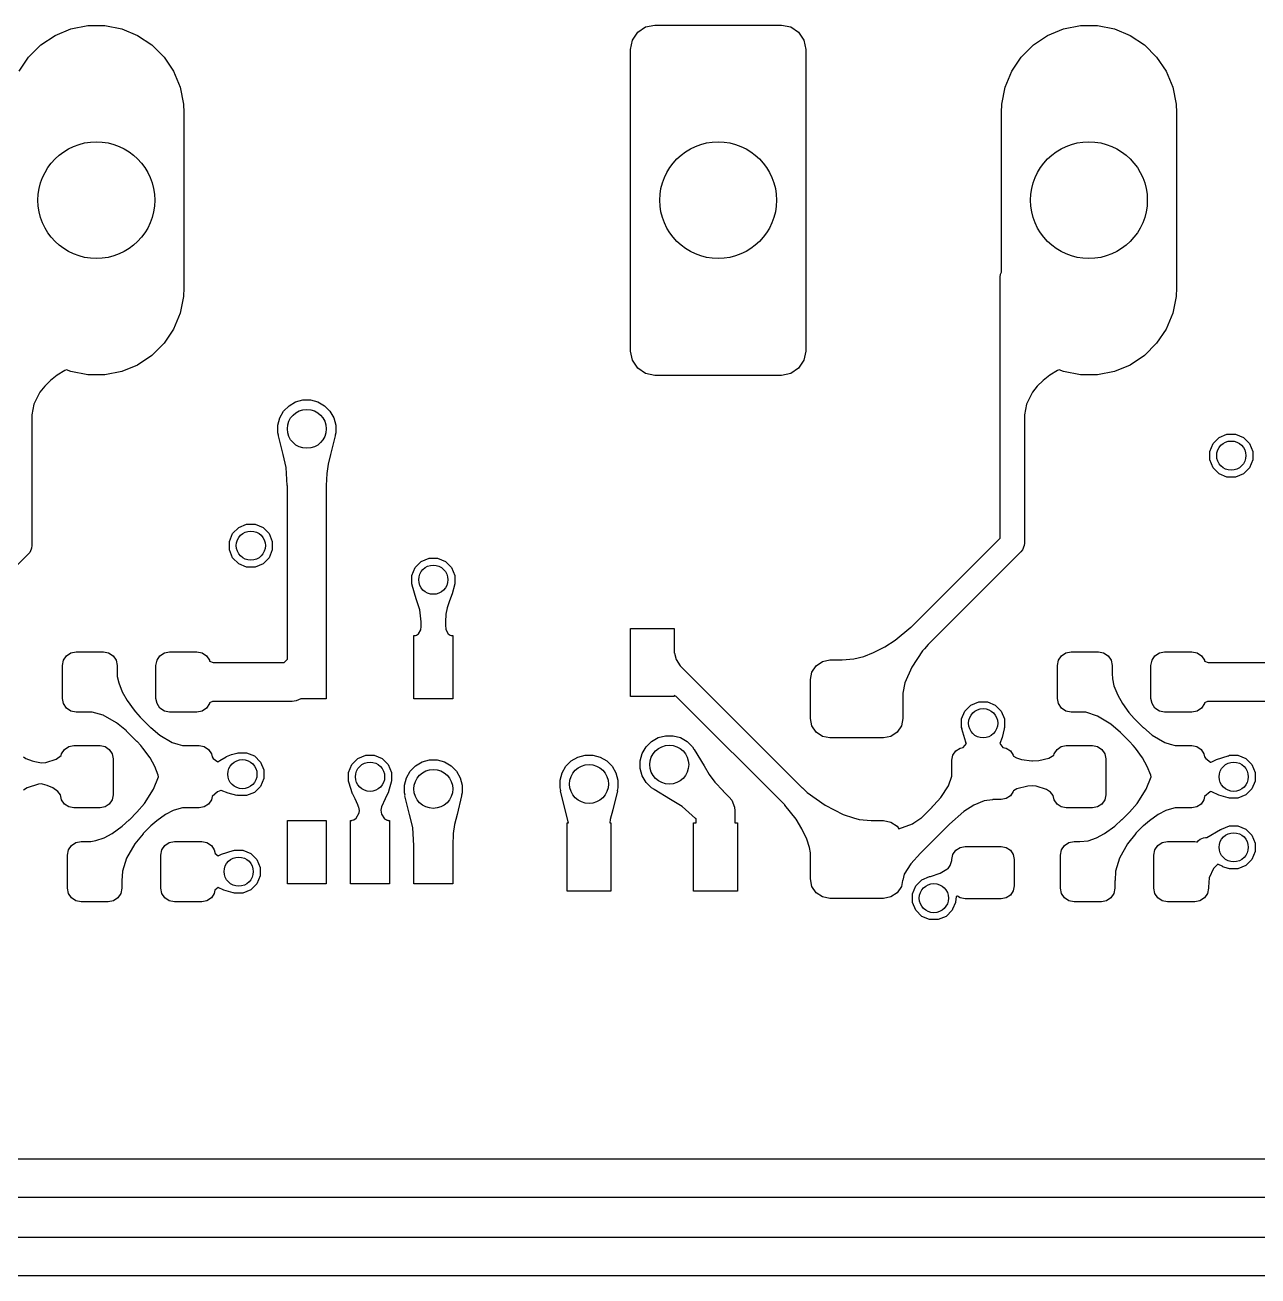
# Model space of a CAD drawing. Extents: x 89 to 178, y -115 to -57.
# Drawn here: x 115.75 to 128.42, y -98.75 to -85.9 of the extents above; entities that cross this region are included whole.
import ezdxf

# ---------------------------------------------------------------- set-up
doc = ezdxf.new("R2010")
doc.units = 0
doc.layers.add('BLACK', color=7, linetype='CONTINUOUS')

msp = doc.modelspace()

# ---------------------------------------------------------------- linework, layer by layer
at = {"layer": 'BLACK', "linetype": 'CONTINUOUS'}
for p, q in [((116.063243, -86.006271), (116.226244, -85.938754)), ((116.226244, -85.938754), (116.399285, -85.904334)), ((116.399285, -85.904334), (116.575715, -85.904334)), ((116.575715, -85.904334), (116.748756, -85.938754)), ((116.748756, -85.938754), (116.911757, -86.006271)), ((121.99653, -86.054329), (122.050723, -85.973223)), ((122.050723, -85.973223), (122.131829, -85.91903)), ((122.131829, -85.91903), (122.2275, -85.9)), ((122.2275, -85.9), (123.5275, -85.9)), ((123.5275, -85.9), (123.623171, -85.91903)), ((123.623171, -85.91903), (123.704277, -85.973223)), ((123.704277, -85.973223), (123.75847, -86.054329)), ((126.263243, -86.006271), (126.426244, -85.938754)), ((126.426244, -85.938754), (126.599285, -85.904334)), ((126.599285, -85.904334), (126.775715, -85.904334)), ((126.775715, -85.904334), (126.948756, -85.938754)), ((126.948756, -85.938754), (127.111757, -86.006271)), ((115.791791, -86.229046), (115.916546, -86.104291)), ((115.916546, -86.104291), (116.063243, -86.006271)), ((116.911757, -86.006271), (117.058454, -86.104291)), ((117.058454, -86.104291), (117.183209, -86.229046)), ((121.9775, -86.15), (121.99653, -86.054329)), ((123.75847, -86.054329), (123.7775, -86.15)), ((125.991791, -86.229046), (126.116546, -86.104291)), ((126.116546, -86.104291), (126.263243, -86.006271)), ((127.111757, -86.006271), (127.258454, -86.104291)), ((127.258454, -86.104291), (127.383209, -86.229046)), ((115.693771, -86.375743), (115.791791, -86.229046)), ((117.183209, -86.229046), (117.281229, -86.375743)), ((121.9775, -89.25), (121.9775, -86.15)), ((123.7775, -86.15), (123.7775, -89.25)), ((125.893771, -86.375743), (125.991791, -86.229046)), ((127.383209, -86.229046), (127.481229, -86.375743)), ((117.281229, -86.375743), (117.348746, -86.538744)), ((125.826254, -86.538744), (125.893771, -86.375743)), ((127.481229, -86.375743), (127.548746, -86.538744)), ((117.348746, -86.538744), (117.383166, -86.711785)), ((125.791834, -86.711785), (125.826254, -86.538744)), ((127.548746, -86.538744), (127.583166, -86.711785)), ((117.383166, -86.711785), (117.3875, -86.8)), ((125.7875, -86.8), (125.791834, -86.711785)), ((127.583166, -86.711785), (127.5875, -86.8)), ((117.3875, -86.8), (117.3875, -88.6)), ((125.7875, -88.438734), (125.7875, -86.8)), ((127.5875, -86.8), (127.5875, -88.6)), ((125.778025, -88.461611), (125.787381, -88.439022)), ((125.787381, -88.439022), (125.7875, -88.438734)), ((125.775, -88.4875), (125.777402, -88.463114)), ((125.775, -91.173223), (125.775, -88.4875)), ((125.777402, -88.463114), (125.778025, -88.461611)), ((117.383166, -88.688215), (117.348746, -88.861256)), ((117.3875, -88.6), (117.383166, -88.688215)), ((127.583166, -88.688215), (127.548746, -88.861256)), ((127.5875, -88.6), (127.583166, -88.688215)), ((117.348746, -88.861256), (117.281229, -89.024257)), ((127.548746, -88.861256), (127.481229, -89.024257)), ((117.281229, -89.024257), (117.183209, -89.170954)), ((127.481229, -89.024257), (127.383209, -89.170954)), ((117.183209, -89.170954), (117.058454, -89.295709)), ((127.383209, -89.170954), (127.258454, -89.295709)), ((117.058454, -89.295709), (116.911757, -89.393729)), ((121.99653, -89.345671), (121.9775, -89.25)), ((123.7775, -89.25), (123.75847, -89.345671)), ((127.258454, -89.295709), (127.111757, -89.393729)), ((116.162713, -89.450689), (116.085223, -89.498168)), ((116.180687, -89.442375), (116.162713, -89.450689)), ((116.226244, -89.461246), (116.180687, -89.442375)), ((116.399285, -89.495666), (116.226244, -89.461246)), ((116.748756, -89.461246), (116.575715, -89.495666)), ((116.911757, -89.393729), (116.748756, -89.461246)), ((122.050723, -89.426777), (121.99653, -89.345671)), ((122.131829, -89.48097), (122.050723, -89.426777)), ((123.704277, -89.426777), (123.623171, -89.48097)), ((123.75847, -89.345671), (123.704277, -89.426777)), ((126.362713, -89.450689), (126.285223, -89.498168)), ((126.380687, -89.442375), (126.362713, -89.450689)), ((126.426244, -89.461246), (126.380687, -89.442375)), ((126.599285, -89.495666), (126.426244, -89.461246)), ((126.948756, -89.461246), (126.775715, -89.495666)), ((127.111757, -89.393729), (126.948756, -89.461246)), ((116.016499, -89.55225), (115.956906, -89.611673)), ((116.085223, -89.498168), (116.016499, -89.55225)), ((116.575715, -89.495666), (116.399285, -89.495666)), ((122.2275, -89.5), (122.131829, -89.48097)), ((123.5275, -89.5), (122.2275, -89.5)), ((123.623171, -89.48097), (123.5275, -89.5)), ((126.216499, -89.55225), (126.156906, -89.611673)), ((126.285223, -89.498168), (126.216499, -89.55225)), ((126.775715, -89.495666), (126.599285, -89.495666)), ((115.907537, -89.674518), (115.844413, -89.797313)), ((115.956906, -89.611673), (115.907537, -89.674518)), ((126.107537, -89.674518), (126.044413, -89.797313)), ((126.156906, -89.611673), (126.107537, -89.674518)), ((115.844413, -89.797313), (115.825, -89.905431)), ((118.411994, -89.867372), (118.467372, -89.811994)), ((118.467372, -89.811994), (118.535195, -89.772836)), ((118.535195, -89.772836), (118.610842, -89.752567)), ((118.610842, -89.752567), (118.689158, -89.752567)), ((118.689158, -89.752567), (118.764805, -89.772836)), ((118.764805, -89.772836), (118.832628, -89.811994)), ((118.832628, -89.811994), (118.888006, -89.867372)), ((126.044413, -89.797313), (126.025, -89.905431)), ((115.825, -89.905431), (115.825, -91.25)), ((118.352567, -90.010842), (118.372836, -89.935195)), ((118.372836, -89.935195), (118.411994, -89.867372)), ((118.888006, -89.867372), (118.927164, -89.935195)), ((118.927164, -89.935195), (118.947433, -90.010842)), ((126.025, -89.905431), (126.025, -91.225)), ((118.352567, -90.089158), (118.352567, -90.010842)), ((118.35949, -90.114998), (118.352567, -90.089158)), ((118.947433, -90.089158), (118.940491, -90.115066)), ((118.947433, -90.010842), (118.947433, -90.089158)), ((128.024997, -90.137919), (128.106105, -90.104323)), ((128.106105, -90.104323), (128.193895, -90.104323)), ((128.193895, -90.104323), (128.275003, -90.137919)), ((118.358668, -90.120364), (118.35949, -90.114998)), ((118.406099, -90.313696), (118.358668, -90.120364)), ((118.941331, -90.120365), (118.893914, -90.313637)), ((118.940491, -90.115066), (118.941436, -90.119897)), ((118.941436, -90.119897), (118.941331, -90.120365)), ((127.929323, -90.281105), (127.962919, -90.199997)), ((127.962919, -90.199997), (128.024997, -90.137919)), ((128.275003, -90.137919), (128.337081, -90.199997)), ((128.337081, -90.199997), (128.370677, -90.281105)), ((118.438028, -90.447951), (118.406099, -90.313696)), ((118.893882, -90.313764), (118.868092, -90.414005)), ((118.893914, -90.313637), (118.893882, -90.313764)), ((127.929323, -90.368895), (127.929323, -90.281105)), ((127.962919, -90.450003), (127.929323, -90.368895)), ((128.370677, -90.368895), (128.337081, -90.450003)), ((128.370677, -90.281105), (128.370677, -90.368895)), ((118.438028, -90.447956), (118.438028, -90.447951)), ((118.438029, -90.447959), (118.438028, -90.447956)), ((118.44933, -90.633248), (118.438029, -90.447959)), ((118.868092, -90.414005), (118.854761, -90.50904)), ((128.024997, -90.512081), (127.962919, -90.450003)), ((128.337081, -90.450003), (128.275003, -90.512081)), ((118.854761, -90.50904), (118.850398, -90.632948)), ((128.106105, -90.545677), (128.024997, -90.512081)), ((128.193895, -90.545677), (128.106105, -90.545677)), ((128.275003, -90.512081), (128.193895, -90.545677)), ((118.45, -90.634735), (118.44933, -90.633248)), ((118.45, -92.175), (118.45, -90.634735)), ((118.850398, -90.632948), (118.85, -90.63382)), ((118.85, -90.63382), (118.85, -92.175)), ((117.854323, -91.206105), (117.887919, -91.124997)), ((117.887919, -91.124997), (117.949997, -91.062919)), ((117.949997, -91.062919), (118.031105, -91.029323)), ((118.031105, -91.029323), (118.118895, -91.029323)), ((118.118895, -91.029323), (118.200003, -91.062919)), ((118.200003, -91.062919), (118.262081, -91.124997)), ((118.262081, -91.124997), (118.295677, -91.206105)), ((115.825, -91.25), (115.822598, -91.274386)), ((117.854323, -91.293895), (117.854323, -91.206105)), ((118.295677, -91.206105), (118.295677, -91.293895)), ((124.85982, -92.088402), (125.775, -91.173223)), ((126.022598, -91.249386), (126.003934, -91.294446)), ((126.025, -91.225), (126.022598, -91.249386)), ((115.788388, -91.338389), (114.860991, -92.265785)), ((115.803933, -91.319447), (115.788388, -91.338389)), ((115.803934, -91.319446), (115.803933, -91.319447)), ((115.817055, -91.287769), (115.803934, -91.319446)), ((115.822598, -91.274387), (115.817055, -91.287769)), ((115.822598, -91.274386), (115.822598, -91.274387)), ((117.887919, -91.375003), (117.854323, -91.293895)), ((117.949997, -91.437081), (117.887919, -91.375003)), ((118.262081, -91.375003), (118.200003, -91.437081)), ((118.295677, -91.293895), (118.262081, -91.375003)), ((119.824993, -91.412919), (119.906101, -91.379323)), ((119.906101, -91.379323), (119.993891, -91.379323)), ((119.993891, -91.379323), (120.074999, -91.412919)), ((125.988389, -91.313388), (125.035991, -92.265785)), ((126.003934, -91.294446), (125.988389, -91.313388)), ((118.031105, -91.470677), (117.949997, -91.437081)), ((118.118895, -91.470677), (118.031105, -91.470677)), ((118.200003, -91.437081), (118.118895, -91.470677)), ((119.729319, -91.556105), (119.762915, -91.474997)), ((119.762915, -91.474997), (119.824993, -91.412919)), ((120.074999, -91.412919), (120.137077, -91.474997)), ((120.137077, -91.474997), (120.170673, -91.556105)), ((119.729319, -91.643895), (119.729319, -91.556105)), ((119.733181, -91.65322), (119.729319, -91.643895)), ((119.732865, -91.656093), (119.733181, -91.65322)), ((119.773462, -91.795725), (119.732865, -91.656093)), ((120.167614, -91.655814), (120.144559, -91.745655)), ((120.170673, -91.643895), (120.16718, -91.652327)), ((120.16718, -91.652327), (120.167746, -91.655238)), ((120.167746, -91.655238), (120.167614, -91.655814)), ((120.170673, -91.556105), (120.170673, -91.643895)), ((120.144193, -91.746822), (120.118004, -91.8173)), ((120.144559, -91.745655), (120.144193, -91.746822)), ((119.773826, -91.796785), (119.773462, -91.795725)), ((119.781992, -91.817305), (119.773826, -91.796785)), ((119.812465, -91.908372), (119.781992, -91.817305)), ((119.823987, -92.034576), (119.812465, -91.908372)), ((120.092055, -91.890251), (120.079632, -91.955288)), ((120.092059, -91.890238), (120.092055, -91.890251)), ((120.118004, -91.8173), (120.092059, -91.890238)), ((119.824029, -92.035041), (119.823987, -92.034576)), ((119.825, -92.037112), (119.824029, -92.035041)), ((119.825, -92.081664), (119.825, -92.037112)), ((120.075569, -92.034576), (120.075, -92.035772)), ((120.075, -92.035772), (120.075, -92.064585)), ((120.079632, -91.955288), (120.075569, -92.034576)), ((119.767082, -92.172112), (119.777943, -92.170276)), ((119.777943, -92.170276), (119.777943, -92.170275)), ((119.777943, -92.170275), (119.777947, -92.170275)), ((119.777947, -92.170275), (119.798435, -92.157269)), ((119.798435, -92.157269), (119.821419, -92.113426)), ((119.821419, -92.113426), (119.825, -92.081664)), ((120.075, -92.064585), (120.078, -92.111048)), ((120.078, -92.111048), (120.101624, -92.157325)), ((120.101624, -92.157325), (120.101625, -92.157326)), ((120.101625, -92.157326), (120.12207, -92.170276)), ((120.12207, -92.170276), (120.122094, -92.170291)), ((120.122094, -92.170291), (120.13291, -92.172116)), ((121.975, -92.8), (121.975, -92.1)), ((121.975, -92.1), (122.425, -92.1)), ((122.425, -92.1), (122.425, -92.351455)), ((124.696941, -92.221123), (124.857718, -92.089042)), ((124.857718, -92.089042), (124.85982, -92.088402)), ((118.45, -92.417158), (118.45, -92.175)), ((118.85, -92.175), (118.85, -92.825)), ((119.75, -92.825), (119.75, -92.175)), ((119.75, -92.175), (119.761952, -92.175)), ((119.761952, -92.175), (119.762914, -92.173675)), ((119.762914, -92.173675), (119.767082, -92.172112)), ((120.13291, -92.172116), (120.137512, -92.175)), ((120.137512, -92.175), (120.15, -92.175)), ((120.15, -92.175), (120.15, -92.825)), ((124.47312, -92.348827), (124.589923, -92.289003)), ((124.589923, -92.289003), (124.696941, -92.221123)), ((125.035408, -92.267326), (124.997517, -92.310201)), ((125.035991, -92.265785), (125.035408, -92.267326)), ((116.14, -92.48), (116.150657, -92.426424)), ((116.150657, -92.426424), (116.181005, -92.381005)), ((116.181005, -92.381005), (116.226424, -92.350657)), ((116.226424, -92.350657), (116.28, -92.34)), ((116.28, -92.34), (116.56, -92.34)), ((116.56, -92.34), (116.613576, -92.350657)), ((116.613576, -92.350657), (116.658995, -92.381005)), ((116.658995, -92.381005), (116.689343, -92.426424)), ((116.689343, -92.426424), (116.7, -92.48)), ((117.1, -92.48), (117.110657, -92.426424)), ((117.110657, -92.426424), (117.141005, -92.381005)), ((117.141005, -92.381005), (117.186424, -92.350657)), ((117.186424, -92.350657), (117.24, -92.34)), ((117.24, -92.34), (117.52, -92.34)), ((117.52, -92.34), (117.573576, -92.350657)), ((117.573576, -92.350657), (117.618995, -92.381005)), ((117.618995, -92.381005), (117.649343, -92.426424)), ((117.649343, -92.426424), (117.651307, -92.436302)), ((118.417158, -92.45), (118.45, -92.417158)), ((122.425, -92.351455), (122.427645, -92.353846)), ((122.427645, -92.353846), (122.428434, -92.356058)), ((122.428434, -92.356058), (122.444141, -92.419665)), ((122.444141, -92.419665), (122.486035, -92.484259)), ((123.948463, -92.440224), (124.025, -92.425)), ((124.025, -92.425), (124.146438, -92.425)), ((124.146438, -92.425), (124.146814, -92.424626)), ((124.146814, -92.424626), (124.150375, -92.42378)), ((124.150375, -92.42378), (124.271241, -92.414603)), ((124.271241, -92.414603), (124.372798, -92.387963)), ((124.372798, -92.387963), (124.47312, -92.348827)), ((124.978496, -92.331725), (124.868077, -92.497983)), ((124.9785, -92.331721), (124.978496, -92.331725)), ((124.978501, -92.331719), (124.9785, -92.331721)), ((124.978503, -92.331717), (124.978501, -92.331719)), ((124.997517, -92.310201), (124.978503, -92.331717)), ((126.365, -92.48), (126.375657, -92.426424)), ((126.375657, -92.426424), (126.406005, -92.381005)), ((126.406005, -92.381005), (126.451424, -92.350657)), ((126.451424, -92.350657), (126.505, -92.34)), ((126.505, -92.34), (126.785, -92.34)), ((126.785, -92.34), (126.838576, -92.350657)), ((126.838576, -92.350657), (126.883995, -92.381005)), ((126.883995, -92.381005), (126.914343, -92.426424)), ((126.914343, -92.426424), (126.925, -92.48)), ((127.325, -92.48), (127.335657, -92.426424)), ((127.335657, -92.426424), (127.366005, -92.381005)), ((127.366005, -92.381005), (127.411424, -92.350657)), ((127.411424, -92.350657), (127.465, -92.34)), ((127.465, -92.34), (127.745, -92.34)), ((127.745, -92.34), (127.798576, -92.350657)), ((127.798576, -92.350657), (127.843995, -92.381005)), ((127.843995, -92.381005), (127.874343, -92.426424)), ((127.874343, -92.426424), (127.876307, -92.436302)), ((116.14, -92.82), (116.14, -92.48)), ((116.7, -92.48), (116.7, -92.544956)), ((116.7, -92.544956), (116.700696, -92.548073)), ((116.700696, -92.548073), (116.702664, -92.595642)), ((117.1, -92.82), (117.1, -92.48)), ((117.651307, -92.436302), (117.686358, -92.45)), ((117.686358, -92.45), (118.417158, -92.45)), ((122.486035, -92.484259), (123.741249, -93.739473)), ((123.825, -92.625), (123.840224, -92.548463)), ((123.840224, -92.548463), (123.883579, -92.483579)), ((123.883579, -92.483579), (123.948463, -92.440224)), ((124.868077, -92.497983), (124.797019, -92.659632)), ((126.365, -92.82), (126.365, -92.48)), ((126.925, -92.48), (126.925, -92.563698)), ((127.325, -92.82), (127.325, -92.48)), ((127.876307, -92.436302), (127.911358, -92.45)), ((127.911358, -92.45), (128.617158, -92.45)), ((116.702664, -92.595642), (116.717218, -92.661185)), ((116.717218, -92.661185), (116.753968, -92.753676)), ((123.825, -93.025), (123.825, -92.625)), ((124.797018, -92.659635), (124.775, -92.764968)), ((124.797019, -92.659632), (124.797018, -92.659635)), ((126.925, -92.563698), (126.928115, -92.619258)), ((126.928115, -92.619258), (126.928115, -92.619259)), ((126.928115, -92.619259), (126.944918, -92.690839)), ((116.753968, -92.753676), (116.753971, -92.753682)), ((116.753971, -92.753682), (116.803642, -92.841591)), ((122.425, -92.8), (121.975, -92.8)), ((122.444464, -92.800523), (122.425, -92.789399)), ((122.425, -92.789399), (122.425, -92.8)), ((122.487524, -92.839871), (122.444464, -92.800523)), ((124.775, -92.764968), (124.775, -93.025)), ((126.944918, -92.690839), (126.944919, -92.690841)), ((126.944919, -92.690841), (126.982884, -92.784876)), ((126.982884, -92.784876), (127.032719, -92.873063)), ((116.150657, -92.873576), (116.14, -92.82)), ((116.181005, -92.918995), (116.150657, -92.873576)), ((116.226424, -92.949343), (116.181005, -92.918995)), ((116.803642, -92.841591), (116.876495, -92.942084)), ((117.110657, -92.873576), (117.1, -92.82)), ((117.141005, -92.918995), (117.110657, -92.873576)), ((117.186424, -92.949343), (117.141005, -92.918995)), ((117.618995, -92.918995), (117.573576, -92.949343)), ((117.649343, -92.873576), (117.618995, -92.918995)), ((117.651038, -92.865052), (117.649343, -92.873576)), ((117.680488, -92.85), (117.651038, -92.865052)), ((118.5, -92.85), (117.680488, -92.85)), ((118.539018, -92.846157), (118.5, -92.85)), ((118.590096, -92.825), (118.539018, -92.846157)), ((118.85, -92.825), (118.590096, -92.825)), ((120.15, -92.825), (119.75, -92.825)), ((122.488456, -92.840233), (122.487524, -92.839871)), ((123.5632, -93.914977), (122.488456, -92.840233)), ((125.412919, -92.949997), (125.474997, -92.887919)), ((125.474997, -92.887919), (125.556105, -92.854323)), ((125.556105, -92.854323), (125.643895, -92.854323)), ((125.643895, -92.854323), (125.725003, -92.887919)), ((125.725003, -92.887919), (125.787081, -92.949997)), ((126.375657, -92.873576), (126.365, -92.82)), ((126.406005, -92.918995), (126.375657, -92.873576)), ((126.451424, -92.949343), (126.406005, -92.918995)), ((127.032719, -92.873063), (127.09814, -92.964029)), ((127.335657, -92.873576), (127.325, -92.82)), ((127.366005, -92.918995), (127.335657, -92.873576)), ((127.411424, -92.949343), (127.366005, -92.918995)), ((127.843995, -92.918995), (127.798576, -92.949343)), ((127.874343, -92.873576), (127.843995, -92.918995)), ((127.876038, -92.865052), (127.874343, -92.873576)), ((127.905488, -92.85), (127.876038, -92.865052)), ((128.7, -92.85), (127.905488, -92.85)), ((116.28, -92.96), (116.226424, -92.949343)), ((116.443204, -92.96), (116.28, -92.96)), ((116.557776, -92.993611), (116.443204, -92.96)), ((116.693837, -93.069847), (116.557776, -92.993611)), ((116.796099, -93.153973), (116.693837, -93.069847)), ((116.876495, -92.942084), (116.876498, -92.942087)), ((116.876498, -92.942087), (116.8765, -92.94209)), ((116.8765, -92.94209), (116.889387, -92.956464)), ((116.889387, -92.956464), (116.938323, -93.011049)), ((116.938323, -93.011049), (116.938785, -93.012363)), ((116.938785, -93.012363), (117.045512, -93.11909)), ((117.24, -92.96), (117.186424, -92.949343)), ((117.52, -92.96), (117.24, -92.96)), ((117.573576, -92.949343), (117.52, -92.96)), ((123.840224, -93.101537), (123.825, -93.025)), ((124.775, -93.025), (124.759776, -93.101537)), ((125.379323, -93.031105), (125.412919, -92.949997)), ((125.379323, -93.118895), (125.379323, -93.031105)), ((125.787081, -92.949997), (125.820677, -93.031105)), ((125.820677, -93.031105), (125.820677, -93.118895)), ((126.505, -92.96), (126.451424, -92.949343)), ((126.570631, -92.96), (126.505, -92.96)), ((126.571549, -92.96041), (126.570631, -92.96)), ((126.655837, -92.96271), (126.571549, -92.96041)), ((126.77568, -93.002989), (126.655835, -92.96271)), ((126.655835, -92.96271), (126.655837, -92.96271)), ((126.775686, -93.002992), (126.77568, -93.002989)), ((126.913207, -93.085745), (126.775686, -93.002992)), ((127.09814, -92.964029), (127.153362, -93.026039)), ((127.153362, -93.026039), (127.153842, -93.02742)), ((127.153842, -93.02742), (127.245512, -93.11909)), ((127.465, -92.96), (127.411424, -92.949343)), ((127.745, -92.96), (127.465, -92.96)), ((127.798576, -92.949343), (127.745, -92.96)), ((116.798362, -93.154784), (116.796099, -93.153973)), ((116.904806, -93.261228), (116.798362, -93.154784)), ((117.045512, -93.11909), (117.047521, -93.119825)), ((117.047521, -93.119825), (117.138505, -93.196684)), ((117.138505, -93.196684), (117.138513, -93.19669)), ((117.138513, -93.19669), (117.267358, -93.272589)), ((123.883579, -93.166421), (123.840224, -93.101537)), ((123.948463, -93.209776), (123.883579, -93.166421)), ((124.716421, -93.166421), (124.651537, -93.209776)), ((124.759776, -93.101537), (124.716421, -93.166421)), ((125.383185, -93.12822), (125.379323, -93.118895)), ((125.382869, -93.131093), (125.383185, -93.12822)), ((125.423466, -93.270729), (125.382869, -93.131093)), ((125.817618, -93.130814), (125.794563, -93.220653)), ((125.820677, -93.118895), (125.817184, -93.127327)), ((125.817184, -93.127327), (125.81775, -93.130238)), ((125.81775, -93.130238), (125.817618, -93.130814)), ((126.913221, -93.085755), (126.913207, -93.085745)), ((127.011066, -93.168734), (126.913221, -93.085755)), ((127.013034, -93.169456), (127.011066, -93.168734)), ((127.104806, -93.261228), (127.013034, -93.169456)), ((127.245512, -93.11909), (127.247521, -93.119825)), ((127.247521, -93.119825), (127.338505, -93.196684)), ((127.338505, -93.196684), (127.338513, -93.19669)), ((127.338513, -93.19669), (127.467358, -93.272589)), ((116.159541, -93.344541), (116.203338, -93.315276)), ((116.203338, -93.315276), (116.255, -93.305)), ((116.255, -93.305), (116.525, -93.305)), ((116.525, -93.305), (116.576662, -93.315276)), ((116.576662, -93.315276), (116.620459, -93.344541)), ((116.905271, -93.262552), (116.904806, -93.261228)), ((116.943285, -93.305), (116.905271, -93.262552)), ((116.966715, -93.331162), (116.943285, -93.305)), ((117.267358, -93.272589), (117.323222, -93.289819)), ((117.323222, -93.289819), (117.37244, -93.305)), ((117.37244, -93.305), (117.545, -93.305)), ((117.545, -93.305), (117.596662, -93.315276)), ((117.596662, -93.315276), (117.640459, -93.344541)), ((122.097618, -93.385413), (122.136776, -93.31759)), ((122.136776, -93.31759), (122.192154, -93.262212)), ((122.192154, -93.262212), (122.259977, -93.223054)), ((122.259977, -93.223054), (122.335624, -93.202785)), ((122.335624, -93.202785), (122.41394, -93.202785)), ((122.41394, -93.202785), (122.489587, -93.223054)), ((122.489587, -93.223054), (122.55741, -93.262212)), ((122.55741, -93.262212), (122.612788, -93.31759)), ((122.612788, -93.31759), (122.626198, -93.340817)), ((124.025, -93.225), (123.948463, -93.209776)), ((124.575, -93.225), (124.025, -93.225)), ((124.651537, -93.209776), (124.575, -93.225)), ((125.363338, -93.330276), (125.396311, -93.323717)), ((125.396311, -93.323717), (125.428879, -93.284478)), ((125.42383, -93.271789), (125.423466, -93.270729)), ((125.428879, -93.284478), (125.42383, -93.271789)), ((125.794197, -93.221821), (125.771213, -93.283667)), ((125.771213, -93.283667), (125.802753, -93.323531)), ((125.794563, -93.220653), (125.794197, -93.221821)), ((125.802753, -93.323531), (125.836662, -93.330276)), ((126.359541, -93.344541), (126.403338, -93.315276)), ((126.403338, -93.315276), (126.455, -93.305)), ((126.455, -93.305), (126.725, -93.305)), ((126.725, -93.305), (126.776662, -93.315276)), ((126.776662, -93.315276), (126.820459, -93.344541)), ((127.105271, -93.262552), (127.104806, -93.261228)), ((127.143285, -93.305), (127.105271, -93.262552)), ((127.166715, -93.331162), (127.143285, -93.305)), ((127.467358, -93.272589), (127.523222, -93.289819)), ((127.523222, -93.289819), (127.57244, -93.305)), ((127.57244, -93.305), (127.745, -93.305)), ((127.745, -93.305), (127.796662, -93.315276)), ((127.796662, -93.315276), (127.840459, -93.344541)), ((115.737918, -93.419397), (115.763703, -93.436625)), ((115.763703, -93.436625), (115.763705, -93.436625)), ((115.763705, -93.436625), (115.763707, -93.436627)), ((115.763707, -93.436627), (115.829381, -93.462602)), ((115.967413, -93.47857), (116.072871, -93.445513)), ((116.072871, -93.445513), (116.126624, -93.406695)), ((116.126624, -93.406695), (116.130276, -93.388338)), ((116.130276, -93.388338), (116.159541, -93.344541)), ((116.620459, -93.344541), (116.649724, -93.388338)), ((116.649724, -93.388338), (116.66, -93.44)), ((116.66, -93.44), (116.66, -93.81)), ((117.038809, -93.431156), (116.966715, -93.331162)), ((117.087358, -93.518038), (117.038809, -93.431156)), ((117.640459, -93.344541), (117.669724, -93.388338)), ((117.669724, -93.388338), (117.67635, -93.421653)), ((117.67635, -93.421653), (117.687811, -93.436925)), ((117.687811, -93.436925), (117.734062, -93.471475)), ((117.757802, -93.458224), (117.822588, -93.418571)), ((117.822588, -93.418571), (117.824112, -93.417787)), ((117.824112, -93.417787), (117.87489, -93.39627)), ((117.87489, -93.39627), (117.876422, -93.395745)), ((117.876422, -93.395745), (117.93207, -93.380941)), ((117.93207, -93.380941), (117.935315, -93.381374)), ((117.935315, -93.381374), (117.944066, -93.37775)), ((117.944066, -93.37775), (118.031856, -93.37775)), ((118.031856, -93.37775), (118.112964, -93.411346)), ((118.112964, -93.411346), (118.175042, -93.473424)), ((119.112919, -93.499997), (119.174997, -93.437919)), ((119.174997, -93.437919), (119.256105, -93.404323)), ((119.256105, -93.404323), (119.343895, -93.404323)), ((119.343895, -93.404323), (119.425003, -93.437919)), ((119.425003, -93.437919), (119.487081, -93.499997)), ((119.835195, -93.472836), (119.910842, -93.452567)), ((119.910842, -93.452567), (119.989158, -93.452567)), ((119.989158, -93.452567), (120.064805, -93.472836)), ((121.367372, -93.461992), (121.435195, -93.422834)), ((121.435195, -93.422834), (121.510842, -93.402565)), ((121.510842, -93.402565), (121.589158, -93.402565)), ((121.589158, -93.402565), (121.664805, -93.422834)), ((121.664805, -93.422834), (121.732628, -93.461992)), ((122.077349, -93.46106), (122.097618, -93.385413)), ((122.626198, -93.340817), (122.630282, -93.343566)), ((122.630282, -93.343566), (122.630539, -93.34397)), ((122.630539, -93.34397), (122.733706, -93.514214)), ((125.28, -93.455), (125.290276, -93.403338)), ((125.28, -93.618258), (125.28, -93.455)), ((125.290276, -93.403338), (125.319541, -93.359541)), ((125.319541, -93.359541), (125.363338, -93.330276)), ((125.836662, -93.330276), (125.880459, -93.359541)), ((125.880459, -93.359541), (125.909724, -93.403338)), ((125.909724, -93.403338), (125.911912, -93.41434)), ((125.911912, -93.41434), (125.941845, -93.429972)), ((125.941845, -93.429972), (125.993506, -93.446336)), ((125.993506, -93.446336), (126.100768, -93.462211)), ((126.173586, -93.459366), (126.276088, -93.435443)), ((126.276088, -93.435443), (126.327429, -93.402649)), ((126.327429, -93.402649), (126.330276, -93.388338)), ((126.330276, -93.388338), (126.359541, -93.344541)), ((126.820459, -93.344541), (126.849724, -93.388338)), ((126.849724, -93.388338), (126.86, -93.44)), ((126.86, -93.44), (126.86, -93.81)), ((127.238809, -93.431156), (127.166715, -93.331162)), ((127.287358, -93.518038), (127.238809, -93.431156)), ((127.840459, -93.344541), (127.869724, -93.388338)), ((127.869724, -93.388338), (127.87635, -93.421653)), ((127.87635, -93.421653), (127.887811, -93.436925)), ((127.887811, -93.436925), (127.937311, -93.473902)), ((127.949538, -93.470646), (127.996861, -93.446783)), ((127.996861, -93.446783), (127.998602, -93.446076)), ((127.998602, -93.446076), (128.118715, -93.408227)), ((128.118715, -93.408227), (128.121161, -93.408441)), ((128.121161, -93.408441), (128.131105, -93.404323)), ((128.131105, -93.404323), (128.218895, -93.404323)), ((128.218895, -93.404323), (128.300003, -93.437919)), ((128.300003, -93.437919), (128.362081, -93.499997)), ((115.829381, -93.462602), (115.829384, -93.462602)), ((115.829384, -93.462602), (115.829385, -93.462603)), ((115.829385, -93.462603), (115.85571, -93.468198)), ((115.85571, -93.468198), (115.924267, -93.482769)), ((115.924267, -93.482769), (115.967413, -93.47857)), ((117.12318, -93.60975), (117.087358, -93.518038)), ((117.734062, -93.471475), (117.757802, -93.458224)), ((118.175042, -93.473424), (118.208638, -93.554532)), ((118.208638, -93.554532), (118.208638, -93.642322)), ((119.079323, -93.581105), (119.112919, -93.499997)), ((119.079323, -93.668895), (119.079323, -93.581105)), ((119.487081, -93.499997), (119.520677, -93.581105)), ((119.520677, -93.581105), (119.520677, -93.668895)), ((119.672836, -93.635195), (119.711994, -93.567372)), ((119.711994, -93.567372), (119.767372, -93.511994)), ((119.767372, -93.511994), (119.835195, -93.472836)), ((120.064805, -93.472836), (120.132628, -93.511994)), ((120.132628, -93.511994), (120.188006, -93.567372)), ((120.188006, -93.567372), (120.227164, -93.635195)), ((121.272836, -93.585193), (121.311994, -93.51737)), ((121.311994, -93.51737), (121.367372, -93.461992)), ((121.732628, -93.461992), (121.788006, -93.51737)), ((121.788006, -93.51737), (121.827164, -93.585193)), ((122.077349, -93.539376), (122.077349, -93.46106)), ((122.097618, -93.615023), (122.077349, -93.539376)), ((122.733706, -93.514214), (122.78639, -93.603397)), ((126.100768, -93.462211), (126.106944, -93.462403)), ((126.106944, -93.462403), (126.173586, -93.459366)), ((127.32318, -93.60975), (127.287358, -93.518038)), ((127.937311, -93.473902), (127.937314, -93.473904)), ((127.937314, -93.473904), (127.937317, -93.473906)), ((127.937317, -93.473906), (127.939741, -93.474957)), ((127.939741, -93.474957), (127.949538, -93.470646)), ((128.362081, -93.499997), (128.395677, -93.581105)), ((128.395677, -93.581105), (128.395677, -93.668895)), ((115.891729, -93.702137), (115.775521, -93.737675)), ((115.924463, -93.698913), (115.891729, -93.702137)), ((115.933934, -93.701263), (115.924463, -93.698913)), ((115.981972, -93.71318), (115.933934, -93.701263)), ((117.076342, -93.753946), (117.126757, -93.626138)), ((117.126757, -93.626138), (117.12318, -93.60975)), ((118.208638, -93.642322), (118.175042, -93.72343)), ((119.083441, -93.678838), (119.079323, -93.668895)), ((119.083227, -93.681285), (119.083441, -93.678838)), ((119.121074, -93.801391), (119.083227, -93.681285)), ((119.517159, -93.681077), (119.489634, -93.776416)), ((119.520677, -93.668895), (119.516944, -93.677907)), ((119.516944, -93.677907), (119.517383, -93.680165)), ((119.517383, -93.680165), (119.517159, -93.681077)), ((119.652567, -93.710842), (119.672836, -93.635195)), ((119.652567, -93.789158), (119.652567, -93.710842)), ((120.227164, -93.635195), (120.247433, -93.710842)), ((120.247433, -93.710842), (120.247433, -93.789158)), ((121.252567, -93.66084), (121.272836, -93.585193)), ((121.252567, -93.739156), (121.252567, -93.66084)), ((121.827164, -93.585193), (121.847433, -93.66084)), ((121.847433, -93.66084), (121.847433, -93.739156)), ((122.136776, -93.682846), (122.097618, -93.615023)), ((122.192154, -93.738224), (122.136776, -93.682846)), ((122.78639, -93.603397), (122.844161, -93.68002)), ((122.844161, -93.68002), (122.92869, -93.770721)), ((125.245018, -93.717626), (125.28, -93.618258)), ((127.276342, -93.753946), (127.326757, -93.626138)), ((127.326757, -93.626138), (127.32318, -93.60975)), ((128.395677, -93.668895), (128.362081, -93.750003)), ((115.775521, -93.737675), (115.737432, -93.763042)), ((115.981974, -93.713181), (115.981972, -93.71318)), ((116.041502, -93.739238), (115.981974, -93.713181)), ((116.041503, -93.739239), (116.041502, -93.739238)), ((116.041505, -93.73924), (116.041503, -93.739239)), ((116.092987, -93.776983), (116.041505, -93.73924)), ((116.092988, -93.776984), (116.092987, -93.776983)), ((116.092989, -93.776985), (116.092988, -93.776984)), ((116.1202, -93.811008), (116.092989, -93.776985)), ((116.130276, -93.861662), (116.1202, -93.811008)), ((116.66, -93.81), (116.649724, -93.861662)), ((116.982165, -93.899338), (117.076342, -93.753946)), ((117.676586, -93.827161), (117.669724, -93.861662)), ((117.733399, -93.778326), (117.676586, -93.827161)), ((117.766358, -93.765549), (117.733399, -93.778326)), ((117.771454, -93.767334), (117.766358, -93.765549)), ((117.841687, -93.792976), (117.771454, -93.767334)), ((117.842813, -93.793324), (117.841687, -93.792976)), ((117.932162, -93.816073), (117.842813, -93.793324)), ((117.932716, -93.8162), (117.932162, -93.816073)), ((117.935669, -93.815625), (117.932716, -93.8162)), ((117.944066, -93.819104), (117.935669, -93.815625)), ((118.031856, -93.819104), (117.944066, -93.819104)), ((118.112964, -93.785508), (118.031856, -93.819104)), ((118.175042, -93.72343), (118.112964, -93.785508)), ((119.121785, -93.803142), (119.121074, -93.801391)), ((119.145646, -93.850461), (119.121785, -93.803142)), ((119.488945, -93.778224), (119.454363, -93.850438)), ((119.489634, -93.776416), (119.488945, -93.778224)), ((119.65949, -93.814998), (119.652567, -93.789158)), ((119.658668, -93.820364), (119.65949, -93.814998)), ((119.706099, -94.013696), (119.658668, -93.820364)), ((120.241331, -93.820365), (120.193914, -94.013637)), ((120.247433, -93.789158), (120.240491, -93.815066)), ((120.240491, -93.815066), (120.241436, -93.819897)), ((120.241436, -93.819897), (120.241331, -93.820365)), ((121.25949, -93.764996), (121.252567, -93.739156)), ((121.258668, -93.770362), (121.25949, -93.764996)), ((121.306099, -93.963694), (121.258668, -93.770362)), ((121.841331, -93.770363), (121.793914, -93.963635)), ((121.847433, -93.739156), (121.840491, -93.765064)), ((121.840491, -93.765064), (121.841436, -93.769895)), ((121.841436, -93.769895), (121.841331, -93.770363)), ((122.215322, -93.7516), (122.192154, -93.738224)), ((122.218534, -93.755975), (122.215322, -93.7516)), ((122.388742, -93.859119), (122.218534, -93.755975)), ((122.92869, -93.770721), (122.929025, -93.771618)), ((122.929025, -93.771618), (122.991422, -93.834015)), ((122.991422, -93.834015), (123.016294, -93.864322)), ((123.741249, -93.739473), (123.742342, -93.739899)), ((123.742342, -93.739899), (123.793249, -93.786698)), ((123.793249, -93.786698), (123.793257, -93.786705)), ((123.793257, -93.786705), (123.79326, -93.786707)), ((123.79326, -93.786707), (123.975307, -93.918344)), ((125.094094, -93.916609), (125.166662, -93.836386)), ((125.166662, -93.836386), (125.245018, -93.717626)), ((125.880459, -93.820459), (125.836662, -93.849724)), ((125.909724, -93.776662), (125.880459, -93.820459)), ((125.911226, -93.769106), (125.909724, -93.776662)), ((125.9459, -93.748424), (125.911226, -93.769106)), ((126.058338, -93.721953), (125.9459, -93.748424)), ((126.105551, -93.719459), (126.058338, -93.721953)), ((126.14447, -93.722584), (126.105551, -93.719459)), ((126.252304, -93.755671), (126.14447, -93.722584)), ((126.293017, -93.782652), (126.252304, -93.755671)), ((126.321214, -93.816103), (126.293017, -93.782652)), ((126.330276, -93.861662), (126.321214, -93.816103)), ((126.86, -93.81), (126.849724, -93.861662)), ((127.182165, -93.899338), (127.276342, -93.753946)), ((127.876586, -93.827161), (127.869724, -93.861662)), ((127.933399, -93.778326), (127.876586, -93.827161)), ((127.940791, -93.77546), (127.933399, -93.778326)), ((127.94956, -93.779363), (127.940791, -93.77546)), ((128.021774, -93.813945), (127.94956, -93.779363)), ((128.023582, -93.814634), (128.021774, -93.813945)), ((128.118922, -93.842159), (128.023582, -93.814634)), ((128.300003, -93.812081), (128.218895, -93.845677)), ((128.362081, -93.750003), (128.300003, -93.812081)), ((116.159541, -93.905459), (116.130276, -93.861662)), ((116.203338, -93.934724), (116.159541, -93.905459)), ((116.255, -93.945), (116.203338, -93.934724)), ((116.525, -93.945), (116.255, -93.945)), ((116.576662, -93.934724), (116.525, -93.945)), ((116.620459, -93.905459), (116.576662, -93.934724)), ((116.649724, -93.861662), (116.620459, -93.905459)), ((116.905086, -93.98746), (116.982165, -93.899338)), ((117.358285, -93.946746), (117.276916, -93.973216)), ((117.358297, -93.946743), (117.358285, -93.946746)), ((117.372596, -93.945), (117.358297, -93.946743)), ((117.545, -93.945), (117.372596, -93.945)), ((117.596662, -93.934724), (117.545, -93.945)), ((117.640459, -93.905459), (117.596662, -93.934724)), ((117.669724, -93.861662), (117.640459, -93.905459)), ((119.172884, -93.912357), (119.145646, -93.850461)), ((119.182444, -93.93408), (119.172884, -93.912357)), ((119.183795, -93.937149), (119.182444, -93.93408)), ((119.191255, -93.973258), (119.183795, -93.937149)), ((119.417132, -93.93408), (119.409489, -93.96975)), ((119.409489, -93.96975), (119.41679, -94.009043)), ((119.454363, -93.850438), (119.417132, -93.93408)), ((121.338028, -94.097949), (121.306099, -93.963694)), ((121.793882, -93.963762), (121.768092, -94.064003)), ((121.793914, -93.963635), (121.793882, -93.963762)), ((122.388742, -93.85912), (122.388742, -93.859119)), ((122.388778, -93.859142), (122.388742, -93.85912)), ((122.506288, -93.931498), (122.388778, -93.859142)), ((122.506292, -93.931502), (122.506288, -93.931498)), ((122.506295, -93.931504), (122.506292, -93.931502)), ((122.645304, -94.054531), (122.506295, -93.931504)), ((123.016294, -93.864322), (123.046157, -93.936418)), ((123.046157, -93.936418), (123.05, -93.975436)), ((123.563866, -93.917263), (123.5632, -93.914977)), ((123.679416, -94.061349), (123.563866, -93.917263)), ((123.975307, -93.918344), (123.975309, -93.918345)), ((123.975309, -93.918345), (123.975316, -93.918349)), ((123.975316, -93.918349), (124.160462, -94.01324)), ((124.964459, -94.048764), (125.077176, -93.936047)), ((125.077176, -93.936047), (125.077671, -93.934764)), ((125.077671, -93.934764), (125.094094, -93.916609)), ((125.503423, -93.916607), (125.402922, -93.98199)), ((125.611888, -93.871691), (125.503423, -93.916607)), ((125.696515, -93.861792), (125.611888, -93.871691)), ((125.699599, -93.860994), (125.696515, -93.861792)), ((125.700599, -93.86), (125.699599, -93.860994)), ((125.785, -93.86), (125.700599, -93.86)), ((125.836662, -93.849724), (125.785, -93.86)), ((126.359541, -93.905459), (126.330276, -93.861662)), ((126.403338, -93.934724), (126.359541, -93.905459)), ((126.455, -93.945), (126.403338, -93.934724)), ((126.725, -93.945), (126.455, -93.945)), ((126.776662, -93.934724), (126.725, -93.945)), ((126.820459, -93.905459), (126.776662, -93.934724)), ((126.849724, -93.861662), (126.820459, -93.905459)), ((127.105086, -93.98746), (127.182165, -93.899338)), ((127.558285, -93.946746), (127.476916, -93.973216)), ((127.558297, -93.946743), (127.558285, -93.946746)), ((127.572596, -93.945), (127.558297, -93.946743)), ((127.745, -93.945), (127.572596, -93.945)), ((127.796662, -93.934724), (127.745, -93.945)), ((127.840459, -93.905459), (127.796662, -93.934724)), ((127.869724, -93.861662), (127.840459, -93.905459)), ((128.119834, -93.842383), (128.118922, -93.842159)), ((128.122092, -93.841943), (128.119834, -93.842383)), ((128.131105, -93.845677), (128.122092, -93.841943)), ((128.218895, -93.845677), (128.131105, -93.845677)), ((116.753684, -94.131584), (116.825029, -94.067688)), ((116.825029, -94.067688), (116.826355, -94.067222)), ((116.826355, -94.067222), (116.904465, -93.989112)), ((116.904465, -93.989112), (116.905086, -93.98746)), ((117.108139, -94.076307), (117.047547, -94.129835)), ((117.199051, -94.013294), (117.108139, -94.076307)), ((117.199052, -94.013293), (117.199051, -94.013294)), ((117.276916, -93.973216), (117.199052, -94.013293)), ((118.45, -94.725), (118.45, -94.075)), ((118.45, -94.075), (118.85, -94.075)), ((118.85, -94.075), (118.85, -94.725)), ((119.1, -94.725), (119.1, -94.075)), ((119.1, -94.075), (119.111507, -94.075)), ((119.111507, -94.075), (119.11271, -94.073343)), ((119.11271, -94.073343), (119.116627, -94.071825)), ((119.116627, -94.071825), (119.133008, -94.068699)), ((119.133008, -94.068699), (119.157813, -94.051611)), ((119.157813, -94.051611), (119.1875, -93.995963)), ((119.1875, -93.995963), (119.191255, -93.973258)), ((119.41679, -94.009043), (119.41679, -94.009044)), ((119.41679, -94.009044), (119.416791, -94.009045)), ((119.416791, -94.009045), (119.448357, -94.057312)), ((119.448357, -94.057312), (119.468297, -94.068699)), ((119.468297, -94.068699), (119.471082, -94.070289)), ((119.471082, -94.070289), (119.48279, -94.072196)), ((119.48279, -94.072196), (119.487321, -94.075)), ((119.487321, -94.075), (119.5, -94.075)), ((119.5, -94.075), (119.5, -94.725)), ((119.738028, -94.147951), (119.706099, -94.013696)), ((120.193882, -94.013764), (120.168092, -94.114005)), ((120.193914, -94.013637), (120.193882, -94.013764)), ((121.338028, -94.097954), (121.338028, -94.097949)), ((121.338029, -94.097957), (121.338028, -94.097954)), ((121.338104, -94.09919), (121.338029, -94.097957)), ((121.768092, -94.064003), (121.763043, -94.1)), ((122.639288, -94.1), (122.644278, -94.09829)), ((122.644278, -94.09829), (122.65, -94.097782)), ((122.64683, -94.055109), (122.645304, -94.054531)), ((122.65, -94.058278), (122.64683, -94.055109)), ((122.65, -94.097782), (122.65, -94.058278)), ((123.05, -93.975436), (123.05, -94.1)), ((123.679417, -94.061351), (123.679416, -94.061349)), ((123.67942, -94.061355), (123.679417, -94.061351)), ((123.737721, -94.158696), (123.67942, -94.061355)), ((124.160462, -94.01324), (124.16047, -94.013243)), ((124.16047, -94.013243), (124.267169, -94.046048)), ((124.267169, -94.046048), (124.325408, -94.063955)), ((124.325408, -94.063955), (124.449668, -94.073738)), ((124.449668, -94.073738), (124.452144, -94.075)), ((124.452144, -94.075), (124.575, -94.075)), ((124.575, -94.075), (124.651537, -94.090224)), ((124.651537, -94.090224), (124.716421, -94.133579)), ((124.889666, -94.100113), (124.961402, -94.049455)), ((124.961402, -94.049455), (124.964459, -94.048764)), ((125.402922, -93.98199), (125.255225, -94.112509)), ((126.953765, -94.131392), (127.027031, -94.065694)), ((127.027031, -94.065694), (127.028347, -94.065231)), ((127.028347, -94.065231), (127.104465, -93.989113)), ((127.104465, -93.989113), (127.105086, -93.98746)), ((127.308139, -94.076307), (127.247547, -94.129835)), ((127.399051, -94.013294), (127.308139, -94.076307)), ((127.399052, -94.013293), (127.399051, -94.013294)), ((127.476916, -93.973216), (127.399052, -94.013293)), ((116.566441, -94.25095), (116.649024, -94.206351)), ((116.649024, -94.206351), (116.753684, -94.131584)), ((116.967931, -94.209923), (116.881741, -94.314382)), ((116.968733, -94.207688), (116.967931, -94.209923)), ((117.046084, -94.130337), (116.968733, -94.207688)), ((117.047547, -94.129835), (117.046084, -94.130337)), ((119.738028, -94.147956), (119.738028, -94.147951)), ((119.738029, -94.147959), (119.738028, -94.147956)), ((119.74933, -94.333248), (119.738029, -94.147959)), ((120.154761, -94.20904), (120.150398, -94.332948)), ((120.168092, -94.114005), (120.154761, -94.20904)), ((121.325, -94.8), (121.325, -94.1)), ((121.325, -94.1), (121.337541, -94.1)), ((121.337541, -94.1), (121.338104, -94.09919)), ((121.763043, -94.1), (121.775, -94.1)), ((121.775, -94.1), (121.775, -94.8)), ((122.625, -94.8), (122.625, -94.1)), ((122.625, -94.1), (122.639288, -94.1)), ((123.05, -94.1), (123.075, -94.1)), ((123.075, -94.1), (123.075, -94.8)), ((123.786823, -94.264601), (123.737721, -94.158696)), ((124.716421, -94.133579), (124.733988, -94.159869)), ((124.733988, -94.159869), (124.73403, -94.159863)), ((124.73403, -94.159863), (124.875302, -94.110256)), ((124.875302, -94.110256), (124.889666, -94.100113)), ((125.253765, -94.11301), (124.957275, -94.4095)), ((125.255225, -94.112509), (125.253765, -94.11301)), ((126.764368, -94.252119), (126.84649, -94.208002)), ((126.84649, -94.208002), (126.953765, -94.131392)), ((127.169977, -94.207918), (127.083535, -94.313311)), ((127.170797, -94.205624), (127.169977, -94.207918)), ((127.246083, -94.130337), (127.170797, -94.205624)), ((127.247547, -94.129835), (127.246083, -94.130337)), ((127.898702, -94.248888), (128.040576, -94.168271)), ((128.040576, -94.168271), (128.045224, -94.167691)), ((128.045224, -94.167691), (128.049997, -94.162919)), ((128.049997, -94.162919), (128.131105, -94.129323)), ((128.131105, -94.129323), (128.218895, -94.129323)), ((128.218895, -94.129323), (128.300003, -94.162919)), ((128.300003, -94.162919), (128.362081, -94.224997)), ((128.362081, -94.224997), (128.395677, -94.306105)), ((116.200657, -94.376424), (116.231005, -94.331005)), ((116.231005, -94.331005), (116.276424, -94.300657)), ((116.276424, -94.300657), (116.33, -94.29)), ((116.33, -94.29), (116.43111, -94.29)), ((116.43111, -94.29), (116.480936, -94.281514)), ((116.480936, -94.281514), (116.566441, -94.25095)), ((116.881739, -94.314386), (116.79798, -94.461429)), ((116.881741, -94.314382), (116.881739, -94.314386)), ((117.160657, -94.376424), (117.191005, -94.331005)), ((117.191005, -94.331005), (117.236424, -94.300657)), ((117.236424, -94.300657), (117.29, -94.29)), ((117.29, -94.29), (117.57, -94.29)), ((117.57, -94.29), (117.623576, -94.300657)), ((117.623576, -94.300657), (117.668995, -94.331005)), ((117.668995, -94.331005), (117.699343, -94.376424)), ((119.75, -94.334735), (119.74933, -94.333248)), ((119.75, -94.725), (119.75, -94.334735)), ((120.150398, -94.332948), (120.15, -94.33382)), ((120.15, -94.33382), (120.15, -94.725)), ((123.815527, -94.352585), (123.786823, -94.264601)), ((123.825, -94.405147), (123.815527, -94.352585)), ((125.319541, -94.379541), (125.363338, -94.350276)), ((125.363338, -94.350276), (125.415, -94.34)), ((125.415, -94.34), (125.785, -94.34)), ((125.785, -94.34), (125.836662, -94.350276)), ((125.836662, -94.350276), (125.880459, -94.379541)), ((126.405657, -94.376424), (126.436005, -94.331005)), ((126.436005, -94.331005), (126.481424, -94.300657)), ((126.481424, -94.300657), (126.535, -94.29)), ((126.535, -94.29), (126.590299, -94.29)), ((126.590299, -94.29), (126.591119, -94.289323)), ((126.591119, -94.289323), (126.593616, -94.288847)), ((126.593616, -94.288847), (126.679629, -94.282027)), ((126.679629, -94.282027), (126.764368, -94.252119)), ((127.083533, -94.313314), (127.001059, -94.460146)), ((127.083535, -94.313311), (127.083533, -94.313314)), ((127.365657, -94.376424), (127.396005, -94.331005)), ((127.396005, -94.331005), (127.441424, -94.300657)), ((127.441424, -94.300657), (127.495, -94.29)), ((127.495, -94.29), (127.775, -94.29)), ((127.775, -94.29), (127.79177, -94.293335)), ((127.79177, -94.293335), (127.801449, -94.292129)), ((127.801449, -94.292129), (127.814289, -94.27929)), ((127.814289, -94.27929), (127.829442, -94.266853)), ((127.829442, -94.266853), (127.846405, -94.259827)), ((127.846405, -94.259827), (127.865491, -94.251921)), ((127.865491, -94.251921), (127.885, -94.25)), ((127.885, -94.25), (127.896695, -94.25)), ((127.896695, -94.25), (127.898702, -94.248888)), ((128.395677, -94.306105), (128.395677, -94.393895)), ((116.19, -94.43), (116.200657, -94.376424)), ((116.19, -94.77), (116.19, -94.43)), ((116.79798, -94.46143), (116.755101, -94.595234)), ((116.79798, -94.461429), (116.79798, -94.46143)), ((117.15, -94.43), (117.160657, -94.376424)), ((117.15, -94.77), (117.15, -94.43)), ((117.699343, -94.376424), (117.706883, -94.414331)), ((117.706883, -94.414331), (117.739114, -94.438295)), ((117.739114, -94.438295), (117.771861, -94.421783)), ((117.771861, -94.421783), (117.773602, -94.421076)), ((117.773602, -94.421076), (117.893715, -94.383227)), ((117.893715, -94.383227), (117.896161, -94.383441)), ((117.896161, -94.383441), (117.906105, -94.379323)), ((117.906105, -94.379323), (117.993895, -94.379323)), ((117.993895, -94.379323), (118.075003, -94.412919)), ((118.075003, -94.412919), (118.137081, -94.474997)), ((118.137081, -94.474997), (118.170677, -94.556105)), ((123.825, -94.675), (123.825, -94.405147)), ((124.957275, -94.4095), (124.857886, -94.519611)), ((125.262567, -94.536537), (125.277171, -94.484059)), ((125.277171, -94.484059), (125.28, -94.480446)), ((125.28, -94.475), (125.290276, -94.423338)), ((125.28, -94.480446), (125.28, -94.475)), ((125.290276, -94.423338), (125.319541, -94.379541)), ((125.880459, -94.379541), (125.909724, -94.423338)), ((125.909724, -94.423338), (125.92, -94.475)), ((125.92, -94.475), (125.92, -94.745)), ((126.395, -94.43), (126.405657, -94.376424)), ((126.395, -94.77), (126.395, -94.43)), ((127.001057, -94.46015), (126.959227, -94.59404)), ((127.001059, -94.460146), (127.001057, -94.46015)), ((127.355, -94.43), (127.365657, -94.376424)), ((127.355, -94.77), (127.355, -94.43)), ((128.362081, -94.475003), (128.300003, -94.537081)), ((128.395677, -94.393895), (128.362081, -94.475003)), ((116.755101, -94.595239), (116.750726, -94.693344)), ((116.755101, -94.595234), (116.755101, -94.595239)), ((118.170677, -94.556105), (118.170677, -94.643895)), ((124.857886, -94.519611), (124.789364, -94.627337)), ((125.157158, -94.61676), (125.226875, -94.574324)), ((125.226875, -94.574324), (125.227206, -94.574132)), ((125.227206, -94.574132), (125.241842, -94.566026)), ((125.241842, -94.566026), (125.262564, -94.536542)), ((125.262564, -94.536542), (125.262565, -94.53654)), ((125.262565, -94.536539), (125.262567, -94.536537)), ((125.262565, -94.53654), (125.262565, -94.536539)), ((126.959227, -94.59404), (126.955603, -94.692349)), ((127.96897, -94.567219), (127.924379, -94.662807)), ((128.013177, -94.522936), (127.96897, -94.567219)), ((128.062346, -94.548365), (128.013177, -94.522936)), ((128.064135, -94.54911), (128.062346, -94.548365)), ((128.118636, -94.566661), (128.064135, -94.54911)), ((128.119911, -94.566994), (128.118636, -94.566661)), ((128.121472, -94.566687), (128.119911, -94.566994)), ((128.131105, -94.570677), (128.121472, -94.566687)), ((128.218895, -94.570677), (128.131105, -94.570677)), ((128.300003, -94.537081), (128.218895, -94.570677)), ((116.750726, -94.693344), (116.75, -94.694897)), ((116.75, -94.694897), (116.75, -94.77)), ((118.137081, -94.725003), (118.075003, -94.787081)), ((118.170677, -94.643895), (118.137081, -94.725003)), ((118.85, -94.725), (118.45, -94.725)), ((119.5, -94.725), (119.1, -94.725)), ((120.15, -94.725), (119.75, -94.725)), ((123.840224, -94.751537), (123.825, -94.675)), ((124.772078, -94.689687), (124.759776, -94.751537)), ((124.773291, -94.688097), (124.772078, -94.689687)), ((124.789361, -94.627343), (124.773291, -94.688097)), ((124.789364, -94.627337), (124.789361, -94.627343)), ((124.906988, -94.747229), (124.969066, -94.685151)), ((124.969066, -94.685151), (125.050174, -94.651555)), ((125.050174, -94.651555), (125.055767, -94.651555)), ((125.055767, -94.651555), (125.060012, -94.648355)), ((125.060012, -94.648355), (125.157158, -94.61676)), ((126.955603, -94.692349), (126.955, -94.693665)), ((126.955, -94.693665), (126.955, -94.77)), ((127.924378, -94.662812), (127.915187, -94.759151)), ((127.924379, -94.662807), (127.924378, -94.662812)), ((116.200657, -94.823576), (116.19, -94.77)), ((116.231005, -94.868995), (116.200657, -94.823576)), ((116.276424, -94.899343), (116.231005, -94.868995)), ((116.708995, -94.868995), (116.663576, -94.899343)), ((116.739343, -94.823576), (116.708995, -94.868995)), ((116.75, -94.77), (116.739343, -94.823576)), ((117.160657, -94.823576), (117.15, -94.77)), ((117.191005, -94.868995), (117.160657, -94.823576)), ((117.236424, -94.899343), (117.191005, -94.868995)), ((117.668995, -94.868995), (117.623576, -94.899343)), ((117.699343, -94.823576), (117.668995, -94.868995)), ((117.705841, -94.790906), (117.699343, -94.823576)), ((117.739974, -94.761744), (117.705841, -94.790906)), ((117.796774, -94.788945), (117.739974, -94.761744)), ((117.798582, -94.789634), (117.796774, -94.788945)), ((117.893922, -94.817159), (117.798582, -94.789634)), ((117.894834, -94.817383), (117.893922, -94.817159)), ((117.897092, -94.816943), (117.894834, -94.817383)), ((117.906105, -94.820677), (117.897092, -94.816943)), ((117.993895, -94.820677), (117.906105, -94.820677)), ((118.075003, -94.787081), (117.993895, -94.820677)), ((121.775, -94.8), (121.325, -94.8)), ((123.075, -94.8), (122.625, -94.8)), ((123.883579, -94.816421), (123.840224, -94.751537)), ((123.948463, -94.859776), (123.883579, -94.816421)), ((124.025, -94.875), (123.948463, -94.859776)), ((124.651537, -94.859776), (124.575, -94.875)), ((124.716421, -94.816421), (124.651537, -94.859776)), ((124.759776, -94.751537), (124.716421, -94.816421)), ((124.873392, -94.828337), (124.906988, -94.747229)), ((124.873392, -94.916127), (124.873392, -94.828337)), ((125.323688, -94.854865), (125.315802, -94.91475)), ((125.336578, -94.851843), (125.323688, -94.854865)), ((125.363338, -94.869724), (125.336578, -94.851843)), ((125.415, -94.88), (125.363338, -94.869724)), ((125.836662, -94.869724), (125.785, -94.88)), ((125.880459, -94.840459), (125.836662, -94.869724)), ((125.909724, -94.796662), (125.880459, -94.840459)), ((125.92, -94.745), (125.909724, -94.796662)), ((126.405657, -94.823576), (126.395, -94.77)), ((126.436005, -94.868995), (126.405657, -94.823576)), ((126.481424, -94.899343), (126.436005, -94.868995)), ((126.913995, -94.868995), (126.868576, -94.899343)), ((126.944343, -94.823576), (126.913995, -94.868995)), ((126.955, -94.77), (126.944343, -94.823576)), ((127.365657, -94.823576), (127.355, -94.77)), ((127.396005, -94.868995), (127.365657, -94.823576)), ((127.441424, -94.899343), (127.396005, -94.868995)), ((127.873995, -94.868995), (127.828576, -94.899343)), ((127.904343, -94.823576), (127.873995, -94.868995)), ((127.915, -94.77), (127.904343, -94.823576)), ((127.915187, -94.759151), (127.915, -94.759503)), ((127.915, -94.759503), (127.915, -94.77)), ((116.33, -94.91), (116.276424, -94.899343)), ((116.61, -94.91), (116.33, -94.91)), ((116.663576, -94.899343), (116.61, -94.91)), ((117.29, -94.91), (117.236424, -94.899343)), ((117.57, -94.91), (117.29, -94.91)), ((117.623576, -94.899343), (117.57, -94.91)), ((124.575, -94.875), (124.025, -94.875)), ((124.906988, -94.997235), (124.873392, -94.916127)), ((124.969066, -95.059313), (124.906988, -94.997235)), ((125.28115, -94.997235), (125.219072, -95.059313)), ((125.286414, -94.984525), (125.28115, -94.997235)), ((125.286665, -94.98428), (125.286414, -94.984525)), ((125.314967, -94.917805), (125.286665, -94.98428)), ((125.315802, -94.91475), (125.314967, -94.917805)), ((125.785, -94.88), (125.415, -94.88)), ((126.535, -94.91), (126.481424, -94.899343)), ((126.815, -94.91), (126.535, -94.91)), ((126.868576, -94.899343), (126.815, -94.91)), ((127.495, -94.91), (127.441424, -94.899343)), ((127.775, -94.91), (127.495, -94.91)), ((127.828576, -94.899343), (127.775, -94.91)), ((125.050174, -95.092909), (124.969066, -95.059313)), ((125.137964, -95.092909), (125.050174, -95.092909)), ((125.219072, -95.059313), (125.137964, -95.092909)), ((110.4625, -97.55), (132.410979, -97.55)), ((132.315783, -97.95), (110.545343, -97.95)), ((115.295, -98.355), (133.582983, -98.355)), ((133.576394, -98.755), (115.377843, -98.755))]:
    msp.add_line(p, q, dxfattribs=at)
at = {"layer": 'BLACK'}
for centre, radius in [((116.4875, -87.7), 0.6), ((116.4875, -87.7), 0.6), ((122.8775, -87.7), 0.6), ((122.8775, -87.7), 0.6), ((126.6875, -87.7), 0.6), ((126.6875, -87.7), 0.6), ((118.65, -90.05), 0.2), ((128.15, -90.325), 0.15), ((118.075, -91.25), 0.15), ((119.949996, -91.6), 0.15), ((125.6, -93.075), 0.15), ((122.374782, -93.500218), 0.2), ((117.987961, -93.598427), 0.15), ((119.3, -93.625), 0.15), ((119.95, -93.75), 0.2), ((121.55, -93.699998), 0.2), ((128.175, -93.625), 0.15), ((128.175, -94.35), 0.15), ((117.95, -94.6), 0.15), ((125.094069, -94.872232), 0.15)]:
    msp.add_circle(centre, radius, dxfattribs=at)
at = {"layer": 'WHITE'}
for centre, radius in [((116.4875, -87.7), 0.6), ((122.8775, -87.7), 0.6), ((126.6875, -87.7), 0.6), ((118.65, -90.05), 0.2), ((128.15, -90.325), 0.15), ((118.075, -91.25), 0.15), ((119.949996, -91.6), 0.15), ((125.6, -93.075), 0.15), ((122.374782, -93.500218), 0.2), ((117.987961, -93.598427), 0.15), ((119.3, -93.625), 0.15), ((119.95, -93.75), 0.2), ((121.55, -93.699998), 0.2), ((128.175, -93.625), 0.15), ((128.175, -94.35), 0.15), ((117.95, -94.6), 0.15), ((125.094069, -94.872232), 0.15)]:
    msp.add_circle(centre, radius, dxfattribs=at)

doc.saveas('drawing.dxf')
